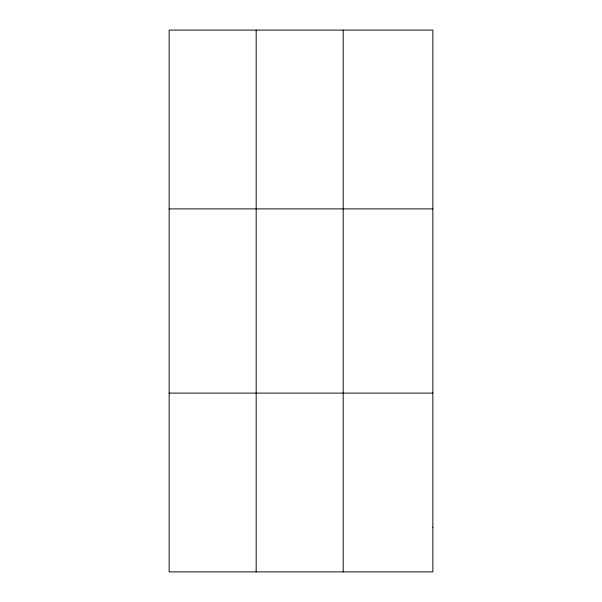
<?xml version="1.0" encoding="UTF-8"?>
<svg xmlns="http://www.w3.org/2000/svg" width="602" height="602" viewBox="0 0 602 602"><rect width="100%" height="100%" fill="white"/><g stroke="black" fill="none" stroke-linecap="round" stroke-linejoin="round"><path stroke-width="0.9" d="M256.174 30.1L256.174 571.9M169.147 208.894L432.853 208.894M169.147 393.106L432.853 393.106M343.193 30.1L343.193 571.9M432.853 527.202L432.853 571.9L169.147 571.9L169.147 30.1L432.853 30.1L432.853 527.202"/></g></svg>
